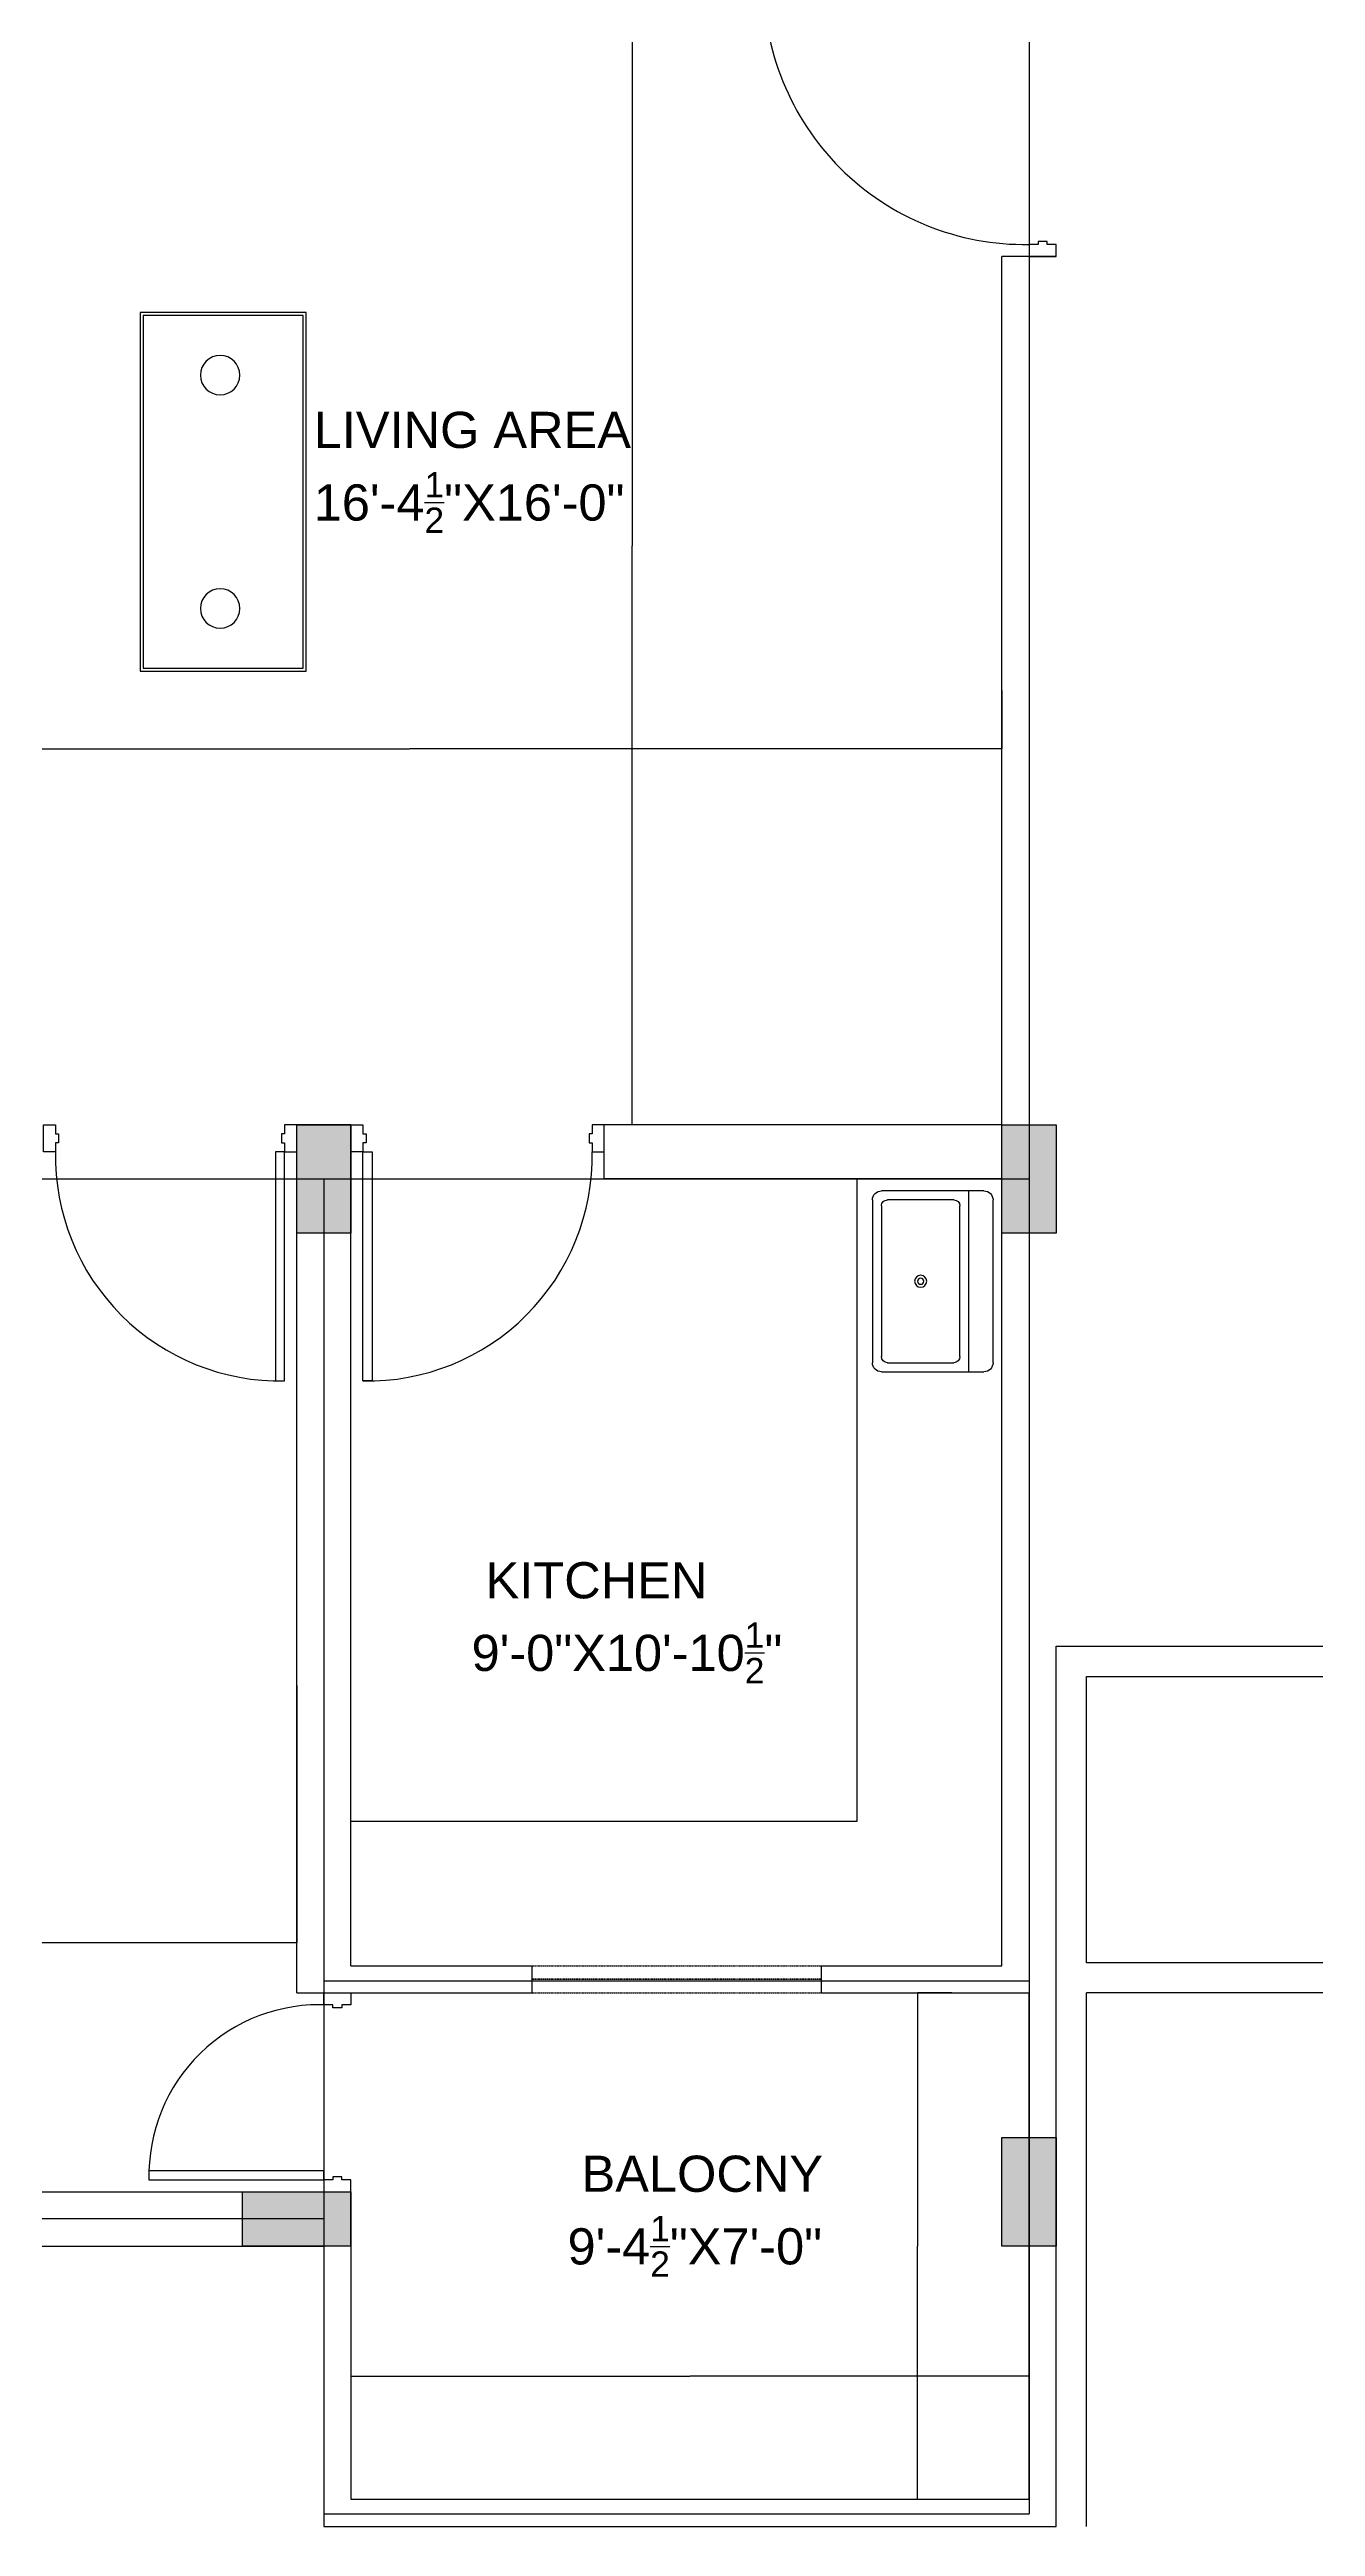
# Model space of a CAD drawing. Header units: metres. Extents: x -2370498 to 1228044, y -644254 to 236701.
# Drawn here: x 355446 to 363376, y 39865 to 55378 of the extents above; entities that cross this region are included whole.
import ezdxf

# ---------------------------------------------------------------- set-up
doc = ezdxf.new("R2010")
doc.units = ezdxf.units.M
doc.header["$MEASUREMENT"] = 0
doc.linetypes.add('HIDDEN2', pattern=[0.1875, 0.125, -0.0625])
for name, color, linetype in [('Beam', 6, 'Continuous'), ('column', 156, 'Continuous'), ('dim', 192, 'Continuous'), ('Door', 3, 'Continuous'), ('funi', 22, 'Continuous'), ('stair', 6, 'Continuous'), ('text', 1, 'Continuous'), ('TOILET SAMBLE', 181, 'Continuous'), ('window', 5, 'HIDDEN2')]:
    doc.layers.add(name, color=color, linetype=linetype)
doc.layers.add('Wall', color=7, linetype='Continuous', lineweight=30)
doc.styles.get("Standard").update_dxf_attribs({"font": 'arial.ttf'})
doc.dimstyles.get("Standard").update_dxf_attribs({"dimtxt": 0.18, "dimasz": 0.18, "dimexe": 0.18, "dimexo": 0.0625, "dimgap": 0.09, "dimtad": 0, "dimtih": 1, "dimtoh": 1, "dimdec": 1, "dimzin": 0, "dimdsep": 46, "dimlunit": 4, "dimtxsty": 'Standard', "dimcen": 0.09, "dimadec": 0, "dimazin": 0, "dimtfac": 1, "dimtdec": 1, "dimtofl": 0, "dimtmove": 0, "dimatfit": 3, "dimfxl": 1, "dimtolj": 1, "dimtzin": 0, "dimarcsym": 0})

# ---------------------------------------------------------------- blocks, each defined once
blk = doc.blocks.new('*D264')
at = {"layer": 'Defpoints', "color": 0, "transparency": 16777216}
for p in [(350876.719967828, 45132.56148196479), (356994.2284289271, 45132.56148196479), (356994.2284289271, 43519.55970751986)]:
    blk.add_point(p, dxfattribs=at)
at = {"layer": 'dim', "color": 0, "lineweight": -2, "transparency": 16777216}
for p, q in [((350876.719967828, 45132.49898196479), (350876.719967828, 43519.37970751986)), ((356994.2284289271, 45132.49898196479), (356994.2284289271, 43519.37970751986)), ((350876.899967828, 43519.55970751986), (353934.9394780502, 43519.55970751986)), ((356994.0484289271, 43519.55970751986), (353936.008918705, 43519.55970751986))]:
    blk.add_line(p, q, dxfattribs=at)
at = {"layer": 'dim', "color": 0, "transparency": 16777216}
for points in [[(350876.899967828, 43519.58970751986), (350876.899967828, 43519.52970751986), (350876.719967828, 43519.55970751986)], [(356994.0484289271, 43519.58970751986), (356994.0484289271, 43519.52970751986), (356994.2284289271, 43519.55970751986)]]:
    blk.add_solid(points, dxfattribs=at)
at = {"layer": 'dim', "color": 0, "transparency": 16777216, "insert": (353935.4741983776, 43519.55970751986), "char_height": 0.18, "attachment_point": 5}
blk.add_mtext('\\A1;509\'-9{\\H1x;\\S1/2;}"', dxfattribs=at)
blk = doc.blocks.new('*D274')
at = {"layer": 'Defpoints', "color": 0, "transparency": 16777216}
for p in [(361097.5077657968, 43206.67918865588), (360883.4801323825, 40034.63776438234), (360883.4801323804, 40034.63776438234)]:
    blk.add_point(p, dxfattribs=at)
at = {"layer": 'dim', "color": 0, "lineweight": -2, "transparency": 16777216}
for p, q in [((361097.4452657968, 43206.67918865588), (360883.3001323804, 43206.67918865588)), ((360883.4801323804, 43206.49918865588), (360883.4801323804, 41620.8403796569)), ((360883.4801323804, 40034.81776438234), (360883.4801323804, 41620.47657338132)), ((360883.4176323825, 40034.63776438234), (360883.3001323804, 40034.63776438234))]:
    blk.add_line(p, q, dxfattribs=at)
at = {"layer": 'dim', "color": 0, "transparency": 16777216}
for points in [[(360883.4501323804, 43206.49918865588), (360883.5101323805, 43206.49918865588), (360883.4801323804, 43206.67918865588)], [(360883.4501323804, 40034.81776438234), (360883.5101323805, 40034.81776438234), (360883.4801323804, 40034.63776438234)]]:
    blk.add_solid(points, dxfattribs=at)
at = {"layer": 'dim', "color": 0, "transparency": 16777216, "insert": (360883.4801323804, 41620.658476519), "char_height": 0.18, "attachment_point": 5}
blk.add_mtext('\\A1;264\'-4"', dxfattribs=at)
blk = doc.blocks.new('*D275')
at = {"layer": 'Defpoints', "color": 0, "transparency": 16777216}
for p in [(357334.0900100991, 40949.30438917324), (361582.3597747511, 40949.30438917324), (361582.3597747511, 40807.06761359083)]:
    blk.add_point(p, dxfattribs=at)
at = {"layer": 'dim', "color": 0, "lineweight": -2, "transparency": 16777216}
for p, q in [((357334.0900100991, 40949.24188917324), (357334.0900100991, 40806.88761359083)), ((357334.2700100991, 40807.06761359083), (359457.6902334893, 40807.06761359083)), ((361582.1797747511, 40807.06761359083), (359458.759551361, 40807.06761359083)), ((361582.3597747511, 40949.24188917324), (361582.3597747511, 40806.88761359083))]:
    blk.add_line(p, q, dxfattribs=at)
at = {"layer": 'dim', "color": 0, "transparency": 16777216}
for points in [[(357334.2700100991, 40807.09761359083), (357334.2700100991, 40807.03761359083), (357334.0900100991, 40807.06761359083)], [(361582.1797747511, 40807.09761359083), (361582.1797747511, 40807.03761359083), (361582.3597747511, 40807.06761359083)]]:
    blk.add_solid(points, dxfattribs=at)
at = {"layer": 'dim', "color": 0, "transparency": 16777216, "insert": (359458.2248924251, 40807.06761359083), "char_height": 0.18, "attachment_point": 5}
blk.add_mtext('\\A1;354\'-0{\\H1x;\\S1/2;}"', dxfattribs=at)
blk = doc.blocks.new('*D276')
at = {"layer": 'Defpoints', "color": 0, "transparency": 16777216}
for p in [(359096.4731046341, 55894.84488575), (359814.9494966175, 55894.84488575), (359814.9494966175, 48644.46448741049)]:
    blk.add_point(p, dxfattribs=at)
at = {"layer": 'dim', "color": 0, "lineweight": -2, "transparency": 16777216}
for p, q in [((359814.8869966175, 55894.84488575), (359096.2931046342, 55894.84488575)), ((359096.4731046341, 55894.66488575), (359096.4731046341, 52269.95695806729)), ((359096.4731046341, 48644.64448741049), (359096.4731046341, 52269.35241509321)), ((359814.8869966175, 48644.46448741049), (359096.2931046342, 48644.46448741049))]:
    blk.add_line(p, q, dxfattribs=at)
at = {"layer": 'dim', "color": 0, "transparency": 16777216}
for points in [[(359096.4431046341, 55894.66488575), (359096.5031046342, 55894.66488575), (359096.4731046341, 55894.84488575)], [(359096.4431046341, 48644.64448741049), (359096.5031046342, 48644.64448741049), (359096.4731046341, 48644.46448741049)]]:
    blk.add_solid(points, dxfattribs=at)
at = {"layer": 'dim', "color": 0, "transparency": 16777216, "insert": (359096.4731046341, 52269.65468658014), "char_height": 0.18, "attachment_point": 5}
blk.add_mtext('\\A1;604\'-2{\\H1x;\\S1/2;}"', dxfattribs=at)
blk = doc.blocks.new('*D277')
at = {"layer": 'Defpoints', "color": 0, "transparency": 16777216}
for p in [(353992.1177952395, 51374.16828555748), (361412.428984165, 51363.35713678783), (361412.428984165, 50999.16929480153)]:
    blk.add_point(p, dxfattribs=at)
at = {"layer": 'dim', "color": 0, "lineweight": -2, "transparency": 16777216}
for p, q in [((353992.1177952395, 51374.10578555748), (353992.1177952395, 50998.98929480153)), ((361412.428984165, 51363.29463678783), (361412.428984165, 50998.98929480153)), ((353992.2977952395, 50999.16929480153), (357701.7381782425, 50999.16929480153)), ((361412.248984165, 50999.16929480153), (357702.8086011619, 50999.16929480153))]:
    blk.add_line(p, q, dxfattribs=at)
at = {"layer": 'dim', "color": 0, "transparency": 16777216}
for points in [[(353992.2977952395, 50999.19929480152), (353992.2977952395, 50999.13929480153), (353992.1177952395, 50999.16929480153)], [(361412.248984165, 50999.19929480152), (361412.248984165, 50999.13929480153), (361412.428984165, 50999.16929480153)]]:
    blk.add_solid(points, dxfattribs=at)
at = {"layer": 'dim', "color": 0, "transparency": 16777216, "insert": (357702.2733897022, 50999.16929480153), "char_height": 0.18, "attachment_point": 5}
blk.add_mtext('\\A1;618\'-4{\\H1x;\\S1/2;}"', dxfattribs=at)
blk = doc.blocks.new('TABEL')
at = {"layer": 'funi'}
for points in [[(344.9697734733977, -136.6354657468573), (372.5102604115586, -136.6354657468573), (372.5102604115586, -196.1067197865883), (344.9697734733977, -196.1067197865883)], [(345.4697734733977, -137.1354657468573), (372.0102604115586, -137.1354657468573), (372.0102604115586, -195.6067197865883), (345.4697734733977, -195.6067197865883)]]:
    blk.add_lwpolyline(points, close=True, dxfattribs=at)
at = {"layer": 'funi', "color": 7}
for centre in [(358.2102462822295, -147.0236590330051), (358.2102462822295, -185.7185265004406)]:
    blk.add_circle(centre, 3.2712288282803, dxfattribs=at)
blk = doc.blocks.new('Sink-single - 30 in top')
blk.add_line((-15, -3.999996000000001), (15, -3.999996000000001))
for points in [[(-13.5, 0), (13.5, 0)], [(-15, -18.499996), (-15, -1.500000000000002)], [(15, -1.500000000000002), (15, -18.499996)], [(-13.5, -17.499996), (-13.5, -6.499996000000001)], [(-12.5, -5.499996000000001), (12.5, -5.499996000000001)], [(13.5, -6.499996000000001), (13.5, -17.499996)], [(13.5, -19.999996), (-13.5, -19.999996)], [(12.5, -18.499996), (-12.5, -18.499996)]]:
    blk.add_lwpolyline(points)
for radius in [1, 0.5]:
    blk.add_circle((0, -11.999996), radius)
for centre, radius, start, end in [((-13.5, -1.500000000000002), 1.5, 90, 180), ((13.5, -1.500000000000002), 1.5, 0, 90), ((-12.5, -6.499996000000001), 1, 90, 180), ((12.5, -6.499996000000001), 1, 0, 90), ((-13.5, -18.499996), 1.5, 180, 270), ((-12.5, -17.499996), 1, 180, 270), ((12.5, -17.499996), 1, 270, 0), ((13.5, -18.499996), 1.5, 270, 0)]:
    blk.add_arc(centre, radius, start, end)

msp = doc.modelspace()

# ---------------------------------------------------------------- hatches: boundary and pattern name
at = {"layer": 'column'}
h = msp.add_hatch(color=256, dxfattribs=at)
h.dxf.hatch_style = 1
h.paths.add_polyline_path([(357334.0900100991, 48644.46448741048), (356994.2284289271, 48644.46448741048), (356994.2284289271, 47964.74132506613), (357334.0900100991, 47964.74132506613)])
h = msp.add_hatch(color=256, dxfattribs=at)
h.dxf.hatch_style = 1
h.paths.add_polyline_path([(361752.2905653373, 48644.46448741048), (361412.428984165, 48644.46448741048), (361412.428984165, 47964.74132506613), (361752.2905653373, 47964.74132506613)])
h = msp.add_hatch(color=256, dxfattribs=at)
h.dxf.hatch_style = 1
h.paths.add_polyline_path([(361752.2905653373, 42300.38163886341), (361412.428984165, 42300.38163886341), (361412.428984165, 41620.65847651909), (361752.2905653373, 41620.65847651909)])
h = msp.add_hatch(color=256, dxfattribs=at)
h.dxf.hatch_style = 1
h.paths.add_polyline_path([(356654.3668477548, 41960.52005769125), (356654.3668477548, 41620.65847651909), (357334.0900100991, 41620.65847651909), (357334.0900100991, 41960.52005769125)])

# ---------------------------------------------------------------- linework, layer by layer
for p, q in [((361752.2905653373, 45378.07784187037), (365377.480764507, 45378.07784187037)), ((361941.1025548773, 45189.26585233025), (365188.668774967, 45189.26585233025))]:
    msp.add_line(p, q)
at = {"layer": 'Beam'}
for p, q in [((361582.3597747511, 56064.77567633602), (361582.35977475, 48304.60290623942)), ((350706.7891772419, 48304.60290623883), (361582.35977475, 48304.60290623737)), ((357164.1592195129, 48304.60290623832), (357164.1592195129, 39943.40220783272)), ((361582.35977475, 48304.60290623942), (361582.3597747517, 39943.40220783272)), ((357164.1592195129, 43282.21880590134), (361582.3597747511, 43282.21880590218)), ((357164.1592195129, 41790.58926710361), (350706.7891772419, 41790.58926710361)), ((357164.1592195129, 39943.40220783272), (361582.3597747517, 39943.40220783272))]:
    msp.add_line(p, q, dxfattribs=at)
at = {"layer": 'column'}
for points in [[(356994.2284289271, 48644.46448741048), (357334.0900100991, 48644.46448741048), (357334.0900100991, 47964.74132506613), (356994.2284289271, 47964.74132506613)], [(361412.428984165, 48644.46448741048), (361752.2905653373, 48644.46448741048), (361752.2905653373, 47964.74132506613), (361412.428984165, 47964.74132506613)], [(361412.428984165, 42300.38163886341), (361752.2905653373, 42300.38163886341), (361752.2905653373, 41620.65847651909), (361412.428984165, 41620.65847651909)], [(356654.3668477548, 41620.65847651909), (356654.3668477548, 41960.52005769125), (357334.0900100991, 41960.52005769125), (357334.0900100991, 41620.65847651909)]]:
    msp.add_lwpolyline(points, close=True, dxfattribs=at)
at = {"layer": 'Door'}
for points in [[(361582.3597747511, 54082.2497861651), (361752.2905653373, 54082.2497861651), (361752.2905653373, 54157.77458198112), (361695.6469684753, 54157.77458198112), (361695.6469684753, 54176.65578093515), (361639.0033716131, 54176.65578093515), (361639.0033716131, 54157.77458198112), (361582.3597747511, 54157.77458198112), (361582.3597747511, 54082.2497861651)], [(355408.2077167901, 48474.5336968244), (355408.2077167901, 48644.46448741048), (355483.7325126062, 48644.46448741048), (355483.7325126062, 48587.82089054845), (355502.6137115604, 48587.82089054845), (355502.6137115604, 48531.17729368643), (355483.7325126062, 48531.17729368643), (355483.7325126062, 48474.5336968244), (355408.2077167901, 48474.5336968244)], [(356994.2284289271, 48474.5336968244), (356994.2284289271, 48644.46448741048), (356918.703633111, 48644.46448741048), (356918.703633111, 48587.82089054845), (356899.8224341568, 48587.82089054845), (356899.8224341568, 48531.17729368643), (356918.703633111, 48531.17729368643), (356918.703633111, 48474.5336968244), (356994.2284289271, 48474.5336968244)], [(357334.0900100991, 48474.5336968244), (357334.0900100991, 48644.46448741048), (357409.6148059153, 48644.46448741048), (357409.6148059153, 48587.82089054845), (357428.4960048691, 48587.82089054845), (357428.4960048691, 48531.17729368643), (357409.6148059153, 48531.17729368643), (357409.6148059153, 48474.5336968244), (357334.0900100991, 48474.5336968244)], [(358920.1107222359, 48474.5336968244), (358920.1107222359, 48644.46448741048), (358844.58592642, 48644.46448741048), (358844.58592642, 48587.82089054845), (358825.7047274658, 48587.82089054845), (358825.7047274658, 48531.17729368643), (358844.58592642, 48531.17729368643), (358844.58592642, 48474.5336968244), (358920.1107222359, 48474.5336968244)], [(357164.1592195129, 43206.67918865586), (357334.0900100991, 43206.67918865586), (357334.0900100991, 43131.1543928398), (357277.4464132371, 43131.1543928398), (357277.4464132371, 43112.27319388581), (357220.8028163752, 43112.27319388581), (357220.8028163752, 43131.1543928398), (357164.1592195129, 43131.1543928398), (357164.1592195129, 43206.67918865586)], [(357164.1592195129, 41960.52005769125), (357334.0900100991, 41960.52005769125), (357334.0900100991, 42036.04485350727), (357277.4464132371, 42036.04485350727), (357277.4464132371, 42054.92605246131), (357220.8028163752, 42054.92605246131), (357220.8028163752, 42036.04485350727), (357164.1592195129, 42036.04485350727), (357164.1592195129, 41960.52005769125)]]:
    msp.add_lwpolyline(points, dxfattribs=at)
for points in [[(356918.703633111, 47039.56257631972), (356918.703633111, 48474.5336968244), (356862.060036249, 48474.5336968244), (356862.060036249, 47039.56257631972)], [(357409.6148059153, 47039.56257631972), (357409.6148059153, 48474.5336968244), (357466.2584027772, 48474.5336968244), (357466.2584027772, 47039.56257631972)], [(357164.1592195129, 42036.04485350727), (357164.1592195129, 42092.6884503693), (356069.0496801805, 42092.6884503693), (356069.0496801805, 42036.04485350727)]]:
    msp.add_lwpolyline(points, close=True, dxfattribs=at)
for centre, radius, start, end in [((361554.0379763203, 55790.99829150294), 1633.469255789795, 179.0065311440716, 270.993468855526), ((356890.3818346799, 48446.21189839339), 1406.934411959821, 178.8465495486289, 271.1534504500955), ((357437.936604346, 48446.21189839339), 1406.934411959821, 268.8465495499045, 1.153450451371111), ((357136.9084134599, 42064.36665193828), 1068.23424327576, 87.0179633488599, 181.5192451438759)]:
    msp.add_arc(centre, radius, start, end, dxfattribs=at)
at = {"layer": 'stair'}
for p, q in [((360506.1314343726, 44282.90752903436), (360506.1314343726, 48304.60290623832)), ((361752.2905653373, 43206.67918865586), (361752.2905653373, 45378.07784187037)), ((357334.0900100991, 44282.90752903436), (360506.1314343726, 44282.90752903436)), ((365188.668774967, 43395.49117819594), (361941.1025548773, 43395.49117819594)), ((365188.668774967, 43206.67918865586), (361941.1025548773, 43206.67918865586))]:
    msp.add_line(p, q, dxfattribs=at)
at = {"layer": 'Wall'}
for p, q in [((361752.2905653373, 54082.2497861651), (361412.428984165, 54082.2497861651)), ((361412.428984165, 48644.46448741048), (361412.428984165, 54082.2497861651)), ((356994.2284289271, 43206.67918865586), (356994.2284289271, 48644.46448741048)), ((357334.0900100991, 48644.46448741048), (356994.2284289271, 48644.46448741048)), ((357334.0900100991, 43376.60997924194), (357334.0900100991, 48644.46448741048)), ((358920.1107222359, 48304.60290623832), (358920.1107222359, 48644.46448741048)), ((361412.428984165, 48644.46448741048), (358920.1107222359, 48644.46448741048)), ((361412.428984165, 48304.60290623832), (358920.1107222359, 48304.60290623832)), ((361412.428984165, 43376.60997924194), (361412.428984165, 48304.60290623832)), ((361752.2905653373, 39864.70697379624), (361752.2905653373, 45378.07784187037)), ((361941.1025548773, 43395.49117819594), (361941.1025548773, 45189.26585233025)), ((357334.0900100991, 43376.60997924194), (358466.9619473396, 43376.60997924194)), ((358466.9619473396, 43376.60997924194), (358466.9619473396, 43206.67918865586)), ((360279.5570469245, 43376.60997924194), (361412.428984165, 43376.60997924194)), ((360279.5570469245, 43376.60997924194), (360279.5570469245, 43206.67918865586)), ((356994.2284289271, 43206.67918865586), (357334.0900100991, 43206.67918865586)), ((357334.0900100991, 43206.67918865586), (358466.9619473396, 43206.67918865586)), ((360279.5570469245, 43206.67918865586), (361582.3597747511, 43206.67918865586)), ((361582.3597747511, 40034.63776438232), (361582.3597747511, 43206.67918865586)), ((361941.1025548773, 39864.70697379624), (361941.1025548773, 43206.67918865586)), ((354756.8063528769, 41960.52005769125), (357334.0900100991, 41960.52005769125)), ((357334.0900100991, 41620.65847651909), (357334.0900100991, 41960.52005769125)), ((354756.8063528769, 41620.65847651909), (357164.1592195129, 41620.65847651909)), ((357164.1592195129, 41620.65847651909), (357164.1592195129, 39864.70697379624)), ((357334.0900100991, 41620.65847651909), (357334.0900100991, 40034.63776438232)), ((357334.0900100991, 40034.63776438232), (361582.3597747511, 40034.63776438232)), ((357164.1592195129, 39864.70697379624), (361752.2905653373, 39864.70697379624))]:
    msp.add_line(p, q, dxfattribs=at)
at = {"layer": 'window'}
for p, q in [((358466.9619473396, 43376.60997924194), (360279.5570469245, 43376.60997924194)), ((358466.9619473396, 43206.67918865586), (360279.5570469245, 43206.67918865586))]:
    msp.add_line(p, q, dxfattribs=at)
at = {"layer": 'window', "lineweight": 40}
msp.add_line((358466.9619473396, 43291.6445839489), (360279.5570469245, 43291.6445839489), dxfattribs=at)

# ---------------------------------------------------------------- block references
at = {"layer": 'funi', "xscale": -37.76239790801824, "yscale": 37.76239790801824, "zscale": 37.76239790801824, "rotation": 180}
msp.add_blockref('TABEL', (342987.6182277685, 46326.16057339193), dxfattribs=at)
at = {"layer": 'TOILET SAMBLE', "xscale": -37.76239790801824, "yscale": 37.76239790801824, "zscale": 37.76239790801824, "rotation": 270}
msp.add_blockref('Sink-single - 30 in top', (361356.1588977219, 47663.63634372465), dxfattribs=at)

# ---------------------------------------------------------------- texts
at = {"layer": 'text', "char_height": 226.5743874481095, "attachment_point": 7}
for s, insert in [('\\A1;LIVING AREA\\P16\'-4{\\H0.7x;\\S1/2;}"X16\'-0"', (357100.8804994856, 52351.12014381561)), ('\\A1; KITCHEN \\P9\'-0"X10\'-10{\\H0.7x;\\S1/2;}"', (358089.8817818811, 45145.93649200369)), ('\\A1; BALOCNY\\P9\'-4{\\H0.7x;\\S1/2;}"X7\'-0" ', (358690.855103798, 41428.8188664002))]:
    msp.add_mtext_dynamic_manual_height_columns(s, width=4249.676339665977, gutter_width=37.76239790801824, heights=[0], dxfattribs=dict(at, insert=insert))

# ---------------------------------------------------------------- dimensions: what is measured, and where the dimension line sits
at = {"layer": 'dim'}
for base, p1, p2, picture, middle in [((359096.4731046341, 55894.84488575), (359814.9494966174, 48644.46448741048), (359814.9494966174, 55894.84488574998), '*D276', (359096.4731046341, 52269.65468658014)), ((360883.4801323804, 40034.63776438234), (361097.5077657967, 43206.67918865586), (360883.4801323824, 40034.63776438232), '*D274', (360883.4801323804, 41620.658476519))]:
    dim = msp.add_linear_dim(base=base, p1=p1, p2=p2, angle=270, dimstyle='Standard', dxfattribs=at)
    dim.commit()
    dim.dimension.update_dxf_attribs({"geometry": picture, "text_midpoint": middle})
for base, p1, p2, picture, middle in [((361412.428984165, 50999.16929480153), (353992.1177952395, 51374.16828555748), (361412.428984165, 51363.35713678783), '*D277', (357702.2733897022, 50999.16929480153)), ((356994.2284289271, 43519.55970751986), (350876.719967828, 45132.56148196479), (356994.2284289271, 45132.56148196479), '*D264', (353935.4741983776, 43519.55970751986)), ((361582.3597747511, 40807.06761359083), (357334.0900100991, 40949.30438917324), (361582.3597747511, 40949.30438917324), '*D275', (359458.2248924251, 40807.06761359083))]:
    dim = msp.add_linear_dim(base=base, p1=p1, p2=p2, dimstyle='Standard', dxfattribs=at)
    dim.commit()
    dim.dimension.update_dxf_attribs({"geometry": picture, "text_midpoint": middle})

doc.saveas('drawing.dxf')
